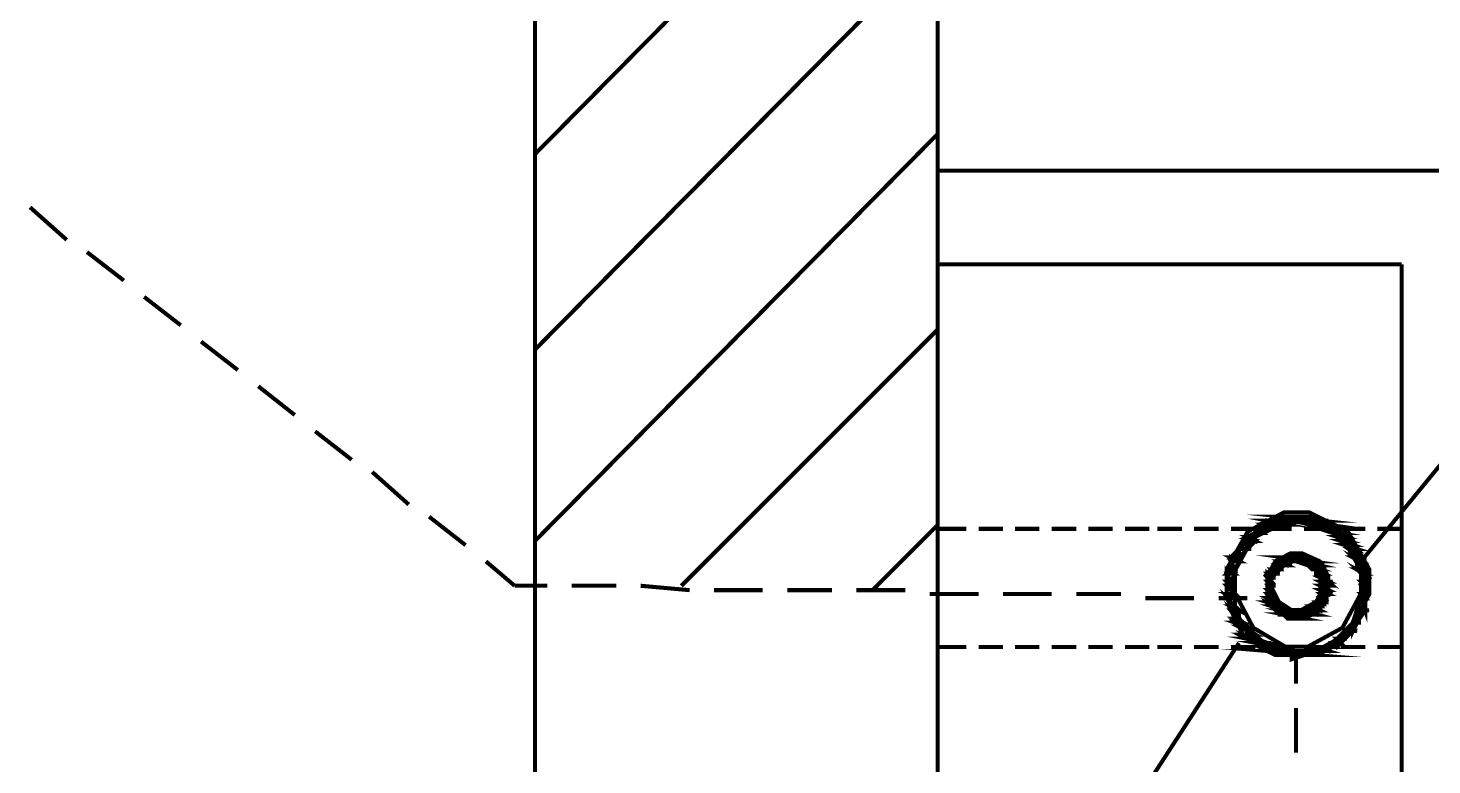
# Model space of a CAD drawing. Header units: metres. Extents: x -593 to 248, y 430 to 1024.
# Drawn here: x -41.83 to -27.2, y 686.93 to 694.6 of the extents above; entities that cross this region are included whole.
import ezdxf

# ---------------------------------------------------------------- set-up
doc = ezdxf.new("R2010")
doc.units = ezdxf.units.M
doc.header["$MEASUREMENT"] = 0
doc.layers.add('C00-00-00-BLACK', color=7, linetype='Continuous')
doc.layers.add('CFF-00-00', color=1, linetype='Continuous')

msp = doc.modelspace()

# ---------------------------------------------------------------- linework, layer by layer
at = {"layer": 'C00-00-00-BLACK', "const_width": 0.0423}
for points in [[(-36.544, 704.055), (-36.544, 636.446)], [(-32.346, 699.816), (-32.346, 640.642)], [(-36.544, 693.289), (-32.346, 697.527)], [(-36.544, 691.254), (-32.346, 695.493)], [(-36.544, 689.262), (-32.346, 693.501)], [(-26.534, 693.119), (-32.346, 693.119)], [(-41.805, 692.736), (-41.423, 692.397)], [(-41.212, 692.27), (-40.828, 691.974)], [(-27.512, 692.143), (-32.346, 692.143)], [(-27.512, 674.043), (-27.512, 692.143)], [(-40.617, 691.804), (-40.235, 691.508)], [(-35.018, 688.796), (-32.346, 691.465)], [(-40.023, 691.338), (-39.64, 691.042)], [(-39.427, 690.873), (-39.047, 690.574)], [(-38.835, 690.404), (-38.454, 690.108)], [(-38.24, 689.981), (-37.859, 689.642)], [(-37.647, 689.515), (-37.267, 689.219)], [(-33.025, 688.75), (-32.346, 689.431)], [(-32.049, 689.389), (-32.346, 689.389)], [(-31.668, 689.389), (-31.921, 689.389)], [(-31.287, 689.389), (-31.541, 689.389)], [(-30.903, 689.389), (-31.159, 689.389)], [(-30.523, 689.389), (-30.776, 689.389)], [(-30.141, 689.389), (-30.396, 689.389)], [(-29.802, 689.389), (-30.057, 689.389)], [(-29.419, 689.389), (-29.675, 689.389)], [(-29.038, 689.389), (-29.292, 689.389)], [(-28.657, 689.389), (-28.91, 689.389)], [(-28.276, 689.389), (-28.53, 689.389)], [(-27.892, 689.389), (-28.147, 689.389)], [(-27.512, 689.389), (-27.765, 689.389)], [(-37.055, 689.05), (-36.755, 688.796)], [(-36.755, 688.796), (-36.416, 688.796)], [(-36.163, 688.796), (-35.697, 688.796)], [(-35.443, 688.796), (-34.932, 688.75)], [(-34.679, 688.75), (-34.17, 688.75)], [(-33.914, 688.75), (-33.448, 688.75)], [(-33.194, 688.75), (-32.686, 688.75)], [(-32.43, 688.709), (-31.921, 688.709)], [(-31.668, 688.709), (-31.159, 688.709)], [(-30.903, 688.709), (-30.437, 688.709)], [(-30.184, 688.667), (-29.675, 688.667)], [(-29.419, 688.667), (-29.122, 688.667)], [(-32.049, 688.158), (-32.346, 688.158)], [(-31.668, 688.158), (-31.921, 688.158)], [(-31.287, 688.158), (-31.541, 688.158)], [(-30.903, 688.158), (-31.159, 688.158)], [(-30.523, 688.158), (-30.776, 688.158)], [(-30.141, 688.158), (-30.396, 688.158)], [(-29.802, 688.158), (-30.057, 688.158)], [(-29.419, 688.158), (-29.675, 688.158)], [(-29.038, 688.158), (-29.292, 688.158)], [(-28.657, 688.158), (-28.91, 688.158)], [(-28.276, 688.158), (-28.53, 688.158)], [(-27.892, 688.158), (-28.147, 688.158)], [(-27.512, 688.158), (-27.765, 688.158)], [(-28.614, 687.777), (-28.614, 688.031)], [(-28.614, 687.058), (-28.614, 687.524)]]:
    msp.add_lwpolyline(points, dxfattribs=at)
for points in [[(-27.851, 688.839), (-27.851, 688.97), (-28.072, 689.36), (-28.477, 689.561), (-28.611, 689.561), (-28.738, 689.561), (-29.117, 689.36), (-29.335, 688.97), (-29.335, 688.839), (-29.335, 688.705), (-29.117, 688.3), (-28.738, 688.077), (-28.611, 688.077), (-28.477, 688.077), (-28.072, 688.3), (-27.851, 688.705), (-27.851, 688.839)], [(-27.935, 688.839), (-27.935, 688.954), (-28.13, 689.302), (-28.491, 689.477), (-28.611, 689.477), (-28.723, 689.477), (-29.058, 689.302), (-29.249, 688.954), (-29.249, 688.839), (-29.249, 688.719), (-29.058, 688.358), (-28.723, 688.161), (-28.611, 688.161), (-28.491, 688.161), (-28.13, 688.358), (-27.935, 688.719), (-27.935, 688.839)], [(-28.446, 689.515), (-28.742, 689.515), (-28.36, 689.474), (-28.446, 689.515)], [(-28.573, 689.474), (-28.91, 689.474), (-28.699, 689.431), (-28.573, 689.474)], [(-28.742, 689.515), (-28.36, 689.474), (-28.872, 689.474), (-28.742, 689.515)], [(-28.872, 689.474), (-28.318, 689.474), (-28.913, 689.474), (-28.872, 689.474)], [(-28.318, 689.474), (-28.913, 689.474), (-28.318, 689.474)], [(-28.913, 689.474), (-28.318, 689.474), (-28.276, 689.474), (-28.913, 689.474)], [(-28.91, 689.474), (-28.699, 689.431), (-28.91, 689.431), (-28.91, 689.474)], [(-28.36, 689.474), (-28.872, 689.474), (-28.318, 689.474), (-28.36, 689.474)], [(-28.318, 689.474), (-28.573, 689.474), (-28.276, 689.431), (-28.318, 689.474)], [(-28.573, 689.474), (-28.276, 689.431), (-28.446, 689.431), (-28.573, 689.474)], [(-28.699, 689.515), (-28.446, 689.515), (-28.742, 689.515), (-28.699, 689.515)], [(-28.614, 689.515), (-28.487, 689.515), (-28.699, 689.515), (-28.614, 689.515)], [(-28.487, 689.515), (-28.699, 689.515), (-28.446, 689.515), (-28.487, 689.515)], [(-28.36, 689.389), (-28.148, 689.346), (-28.234, 689.346), (-28.36, 689.389)], [(-28.446, 689.431), (-28.234, 689.389), (-28.36, 689.389), (-28.446, 689.431)], [(-29.038, 689.346), (-29.038, 689.305), (-29.122, 689.305), (-29.038, 689.346)], [(-29.038, 689.305), (-29.122, 689.305), (-29.038, 689.262), (-29.038, 689.305)], [(-29.122, 689.305), (-29.038, 689.262), (-29.122, 689.262), (-29.122, 689.305)], [(-28.996, 689.389), (-28.953, 689.346), (-29.038, 689.346), (-28.996, 689.389)], [(-28.953, 689.346), (-29.038, 689.346), (-29.038, 689.305), (-28.953, 689.346)], [(-28.953, 689.431), (-28.869, 689.389), (-28.996, 689.389), (-28.953, 689.431)], [(-28.869, 689.389), (-28.996, 689.389), (-28.953, 689.346), (-28.869, 689.389)], [(-28.826, 689.431), (-28.953, 689.431), (-28.869, 689.389), (-28.826, 689.431)], [(-28.91, 689.431), (-28.826, 689.431), (-28.953, 689.431), (-28.91, 689.431)], [(-28.699, 689.431), (-28.91, 689.431), (-28.826, 689.431), (-28.699, 689.431)], [(-28.276, 689.431), (-28.446, 689.431), (-28.234, 689.389), (-28.276, 689.431)], [(-28.234, 689.389), (-28.36, 689.389), (-28.148, 689.346), (-28.234, 689.389)], [(-28.234, 689.389), (-28.36, 689.389), (-28.234, 689.389)], [(-28.36, 689.389), (-28.234, 689.389), (-28.191, 689.389), (-28.36, 689.389)], [(-28.147, 689.346), (-28.231, 689.346), (-28.104, 689.305), (-28.147, 689.346)], [(-28.104, 689.305), (-28.188, 689.305), (-28.062, 689.262), (-28.104, 689.305)], [(-28.231, 689.346), (-28.104, 689.305), (-28.188, 689.305), (-28.231, 689.346)], [(-28.188, 689.305), (-28.062, 689.262), (-28.147, 689.262), (-28.188, 689.305)], [(-29.207, 689.178), (-29.207, 689.092), (-29.292, 689.092), (-29.207, 689.178)], [(-29.122, 689.262), (-29.122, 689.178), (-29.207, 689.178), (-29.122, 689.262)], [(-29.122, 689.178), (-29.207, 689.178), (-29.122, 689.178)], [(-29.207, 689.178), (-29.122, 689.178), (-29.08, 689.178), (-29.207, 689.178)], [(-29.122, 689.178), (-29.207, 689.178), (-29.207, 689.092), (-29.122, 689.178)], [(-29.038, 689.262), (-29.122, 689.262), (-29.122, 689.178), (-29.038, 689.262)], [(-28.062, 689.262), (-28.147, 689.262), (-28.019, 689.219), (-28.062, 689.262)], [(-28.019, 689.219), (-28.104, 689.219), (-27.977, 689.178), (-28.019, 689.219)], [(-28.147, 689.262), (-28.019, 689.219), (-28.104, 689.219), (-28.147, 689.262)], [(-28.104, 689.219), (-27.977, 689.178), (-28.062, 689.178), (-28.104, 689.219)], [(-27.977, 689.178), (-28.062, 689.178), (-27.935, 689.092), (-27.977, 689.178)], [(-28.062, 689.178), (-27.935, 689.092), (-28.019, 689.092), (-28.062, 689.178)], [(-29.207, 689.092), (-29.292, 689.092), (-29.207, 689.05), (-29.207, 689.092)], [(-29.207, 689.05), (-29.292, 689.05), (-29.249, 688.966), (-29.207, 689.05)], [(-29.292, 689.05), (-29.249, 688.966), (-29.292, 688.966), (-29.292, 689.05)], [(-29.292, 689.092), (-29.207, 689.05), (-29.292, 689.05), (-29.292, 689.092)], [(-28.487, 689.092), (-28.742, 689.092), (-28.446, 689.05), (-28.487, 689.092)], [(-28.276, 688.839), (-28.276, 688.893), (-28.367, 689.051), (-28.553, 689.135), (-28.614, 689.135), (-28.668, 689.135), (-28.829, 689.051), (-28.913, 688.893), (-28.913, 688.839), (-28.913, 688.781), (-28.829, 688.606), (-28.668, 688.5), (-28.614, 688.5), (-28.553, 688.5), (-28.367, 688.606), (-28.276, 688.781), (-28.276, 688.839)], [(-28.826, 689.008), (-28.783, 688.966), (-28.869, 688.966), (-28.826, 689.008)], [(-28.318, 688.839), (-28.318, 688.902), (-28.541, 689.092), (-28.614, 689.092), (-28.679, 689.092), (-28.872, 688.902), (-28.872, 688.839), (-28.872, 688.786), (-28.792, 688.628), (-28.66, 688.542), (-28.614, 688.542), (-28.561, 688.542), (-28.403, 688.628), (-28.318, 688.786), (-28.318, 688.839)], [(-28.783, 689.05), (-28.699, 689.008), (-28.829, 689.008), (-28.783, 689.05)], [(-28.742, 689.008), (-28.826, 689.008), (-28.783, 688.966), (-28.742, 689.008)], [(-28.657, 689.05), (-28.783, 689.05), (-28.699, 689.008), (-28.657, 689.05)], [(-28.699, 689.008), (-28.829, 689.008), (-28.699, 689.008)], [(-28.829, 689.008), (-28.699, 689.008), (-28.657, 689.008), (-28.829, 689.008)], [(-28.742, 689.008), (-28.699, 689.008), (-28.826, 689.008), (-28.742, 689.008)], [(-28.742, 689.008), (-28.826, 689.008), (-28.699, 689.008), (-28.742, 689.008)], [(-28.742, 689.092), (-28.446, 689.05), (-28.783, 689.05), (-28.742, 689.092)], [(-28.403, 689.05), (-28.783, 689.05), (-28.403, 689.05)], [(-28.783, 689.05), (-28.403, 689.05), (-28.36, 689.05), (-28.783, 689.05)], [(-28.403, 689.05), (-28.36, 689.05), (-28.783, 689.05), (-28.403, 689.05)], [(-28.403, 689.05), (-28.783, 689.05), (-28.446, 689.05), (-28.403, 689.05)], [(-28.657, 689.05), (-28.614, 689.05), (-28.783, 689.05), (-28.657, 689.05)], [(-28.657, 689.05), (-28.783, 689.05), (-28.614, 689.05), (-28.657, 689.05)], [(-28.487, 689.092), (-28.699, 689.092), (-28.742, 689.092), (-28.487, 689.092)], [(-28.657, 689.092), (-28.487, 689.092), (-28.699, 689.092), (-28.657, 689.092)], [(-28.699, 689.092), (-28.487, 689.092), (-28.446, 689.092), (-28.699, 689.092)], [(-28.403, 689.05), (-28.53, 689.05), (-28.36, 689.008), (-28.403, 689.05)], [(-28.614, 689.092), (-28.573, 689.092), (-28.657, 689.092), (-28.614, 689.092)], [(-28.53, 689.092), (-28.487, 689.092), (-28.657, 689.092), (-28.53, 689.092)], [(-28.53, 689.092), (-28.657, 689.092), (-28.573, 689.092), (-28.53, 689.092)], [(-28.53, 689.092), (-28.657, 689.092), (-28.487, 689.092), (-28.53, 689.092)], [(-28.403, 689.05), (-28.614, 689.05), (-28.403, 689.05)], [(-28.614, 689.05), (-28.403, 689.05), (-28.573, 689.05), (-28.614, 689.05)], [(-28.36, 689.008), (-28.487, 689.008), (-28.36, 688.966), (-28.36, 689.008)], [(-28.53, 689.05), (-28.36, 689.008), (-28.487, 689.008), (-28.53, 689.05)], [(-28.403, 689.05), (-28.573, 689.05), (-28.403, 689.05)], [(-28.573, 689.05), (-28.403, 689.05), (-28.53, 689.05), (-28.573, 689.05)], [(-28.487, 689.008), (-28.36, 688.966), (-28.446, 688.966), (-28.487, 689.008)], [(-28.36, 689.008), (-28.487, 689.008), (-28.36, 689.008)], [(-28.487, 689.008), (-28.36, 689.008), (-28.318, 689.008), (-28.487, 689.008)], [(-28.019, 689.092), (-27.935, 689.05), (-27.977, 689.05), (-28.019, 689.092)], [(-27.935, 689.092), (-28.019, 689.092), (-27.935, 689.05), (-27.935, 689.092)], [(-27.977, 688.966), (-27.892, 688.923), (-27.935, 688.923), (-27.977, 688.966)], [(-27.935, 689.05), (-27.977, 689.05), (-27.892, 688.966), (-27.935, 689.05)], [(-27.977, 689.05), (-27.892, 688.966), (-27.977, 688.966), (-27.977, 689.05)], [(-29.292, 688.966), (-29.249, 688.923), (-29.335, 688.923), (-29.292, 688.966)], [(-29.249, 688.923), (-29.335, 688.923), (-29.292, 688.839), (-29.249, 688.923)], [(-29.335, 688.923), (-29.292, 688.839), (-29.335, 688.839), (-29.335, 688.923)], [(-29.335, 688.839), (-29.292, 688.796), (-29.335, 688.796), (-29.335, 688.839)], [(-29.249, 688.966), (-29.292, 688.966), (-29.249, 688.923), (-29.249, 688.966)], [(-28.826, 688.923), (-28.91, 688.923), (-28.869, 688.881), (-28.826, 688.923)], [(-28.869, 688.881), (-28.91, 688.881), (-28.869, 688.839), (-28.869, 688.881)], [(-28.869, 688.966), (-28.826, 688.923), (-28.91, 688.923), (-28.869, 688.966)], [(-28.91, 688.923), (-28.869, 688.881), (-28.91, 688.881), (-28.91, 688.923)], [(-28.91, 688.923), (-28.826, 688.923), (-28.783, 688.923), (-28.91, 688.923)], [(-28.826, 688.923), (-28.783, 688.923), (-28.91, 688.923), (-28.826, 688.923)], [(-28.91, 688.881), (-28.869, 688.839), (-28.91, 688.839), (-28.91, 688.881)], [(-28.869, 688.881), (-28.91, 688.881), (-28.869, 688.881)], [(-28.91, 688.881), (-28.869, 688.881), (-28.826, 688.881), (-28.91, 688.881)], [(-28.91, 688.839), (-28.869, 688.796), (-28.91, 688.796), (-28.91, 688.839)], [(-28.91, 688.796), (-28.869, 688.712), (-28.91, 688.712), (-28.91, 688.796)], [(-28.783, 688.966), (-28.869, 688.966), (-28.826, 688.923), (-28.783, 688.966)], [(-28.869, 688.966), (-28.783, 688.966), (-28.742, 688.966), (-28.869, 688.966)], [(-28.783, 688.966), (-28.742, 688.966), (-28.869, 688.966), (-28.783, 688.966)], [(-28.318, 688.966), (-28.403, 688.966), (-28.318, 688.923), (-28.318, 688.966)], [(-28.36, 688.966), (-28.446, 688.966), (-28.318, 688.966), (-28.36, 688.966)], [(-28.446, 688.966), (-28.318, 688.966), (-28.403, 688.966), (-28.446, 688.966)], [(-28.318, 688.881), (-28.36, 688.881), (-28.274, 688.839), (-28.318, 688.881)], [(-28.403, 688.966), (-28.318, 688.923), (-28.403, 688.923), (-28.403, 688.966)], [(-28.318, 688.923), (-28.403, 688.923), (-28.318, 688.923)], [(-28.403, 688.923), (-28.318, 688.923), (-28.36, 688.923), (-28.403, 688.923)], [(-28.318, 688.923), (-28.36, 688.923), (-28.318, 688.881), (-28.318, 688.923)], [(-28.36, 688.923), (-28.318, 688.881), (-28.36, 688.881), (-28.36, 688.923)], [(-28.36, 688.881), (-28.274, 688.839), (-28.36, 688.839), (-28.36, 688.881)], [(-27.892, 688.966), (-27.977, 688.966), (-27.892, 688.923), (-27.892, 688.966)], [(-27.892, 688.923), (-27.935, 688.923), (-27.892, 688.839), (-27.892, 688.923)], [(-27.935, 688.923), (-27.892, 688.839), (-27.935, 688.839), (-27.935, 688.923)], [(-27.935, 688.839), (-27.892, 688.796), (-27.935, 688.796), (-27.935, 688.839)], [(-27.935, 688.796), (-27.892, 688.709), (-27.935, 688.709), (-27.935, 688.796)], [(-29.335, 688.667), (-29.249, 688.583), (-29.292, 688.583), (-29.335, 688.667)], [(-29.292, 688.839), (-29.335, 688.839), (-29.292, 688.796), (-29.292, 688.839)], [(-29.292, 688.796), (-29.335, 688.796), (-29.249, 688.712), (-29.292, 688.796)], [(-29.335, 688.796), (-29.249, 688.712), (-29.335, 688.712), (-29.335, 688.796)], [(-29.335, 688.709), (-29.249, 688.667), (-29.335, 688.667), (-29.335, 688.709)], [(-28.869, 688.75), (-28.91, 688.75), (-28.869, 688.709), (-28.869, 688.75)], [(-28.869, 688.839), (-28.91, 688.839), (-28.869, 688.796), (-28.869, 688.839)], [(-28.869, 688.796), (-28.91, 688.796), (-28.869, 688.712), (-28.869, 688.796)], [(-28.91, 688.796), (-28.869, 688.796), (-28.826, 688.796), (-28.91, 688.796)], [(-28.869, 688.796), (-28.826, 688.796), (-28.91, 688.796), (-28.869, 688.796)], [(-28.91, 688.75), (-28.869, 688.709), (-28.91, 688.709), (-28.91, 688.75)], [(-28.91, 688.709), (-28.869, 688.667), (-28.91, 688.667), (-28.91, 688.709)], [(-28.276, 688.75), (-28.36, 688.75), (-28.276, 688.709), (-28.276, 688.75)], [(-28.276, 688.839), (-28.36, 688.839), (-28.276, 688.796), (-28.276, 688.839)], [(-28.276, 688.796), (-28.36, 688.796), (-28.276, 688.753), (-28.276, 688.796)], [(-28.36, 688.839), (-28.276, 688.796), (-28.36, 688.796), (-28.36, 688.839)], [(-28.274, 688.839), (-28.36, 688.839), (-28.274, 688.839)], [(-28.36, 688.839), (-28.274, 688.839), (-28.231, 688.839), (-28.36, 688.839)], [(-28.36, 688.796), (-28.276, 688.753), (-28.36, 688.753), (-28.36, 688.796)], [(-28.36, 688.796), (-28.276, 688.796), (-28.234, 688.796), (-28.36, 688.796)], [(-28.276, 688.796), (-28.234, 688.796), (-28.36, 688.796), (-28.276, 688.796)], [(-28.36, 688.75), (-28.276, 688.709), (-28.36, 688.709), (-28.36, 688.75)], [(-28.36, 688.709), (-28.318, 688.667), (-28.36, 688.667), (-28.36, 688.709)], [(-27.892, 688.839), (-27.935, 688.839), (-27.892, 688.796), (-27.892, 688.839)], [(-27.892, 688.796), (-27.935, 688.796), (-27.892, 688.709), (-27.892, 688.796)], [(-27.935, 688.709), (-27.892, 688.667), (-27.935, 688.667), (-27.935, 688.709)], [(-29.249, 688.709), (-29.335, 688.709), (-29.249, 688.667), (-29.249, 688.709)], [(-29.249, 688.667), (-29.335, 688.667), (-29.249, 688.583), (-29.249, 688.667)], [(-29.249, 688.583), (-29.292, 688.583), (-29.207, 688.54), (-29.249, 688.583)], [(-29.292, 688.54), (-29.207, 688.454), (-29.249, 688.454), (-29.292, 688.54)], [(-29.292, 688.583), (-29.207, 688.54), (-29.292, 688.54), (-29.292, 688.583)], [(-28.826, 688.624), (-28.91, 688.624), (-28.783, 688.583), (-28.826, 688.624)], [(-28.869, 688.667), (-28.91, 688.667), (-28.824, 688.624), (-28.869, 688.667)], [(-28.783, 688.583), (-28.869, 688.583), (-28.742, 688.54), (-28.783, 688.583)], [(-28.91, 688.624), (-28.783, 688.583), (-28.869, 688.583), (-28.91, 688.624)], [(-28.869, 688.709), (-28.91, 688.709), (-28.869, 688.667), (-28.869, 688.709)], [(-28.869, 688.583), (-28.742, 688.54), (-28.826, 688.54), (-28.869, 688.583)], [(-28.869, 688.712), (-28.91, 688.712), (-28.869, 688.712)], [(-28.91, 688.712), (-28.869, 688.712), (-28.826, 688.712), (-28.91, 688.712)], [(-28.91, 688.667), (-28.824, 688.624), (-28.91, 688.624), (-28.91, 688.667)], [(-28.824, 688.624), (-28.91, 688.624), (-28.824, 688.624)], [(-28.91, 688.624), (-28.824, 688.624), (-28.781, 688.624), (-28.91, 688.624)], [(-28.869, 688.583), (-28.783, 688.583), (-28.742, 688.583), (-28.869, 688.583)], [(-28.783, 688.583), (-28.742, 688.583), (-28.869, 688.583), (-28.783, 688.583)], [(-28.783, 688.583), (-28.869, 688.583), (-28.783, 688.583)], [(-28.869, 688.583), (-28.783, 688.583), (-28.742, 688.583), (-28.869, 688.583)], [(-28.446, 688.583), (-28.36, 688.54), (-28.487, 688.54), (-28.446, 688.583)], [(-28.36, 688.583), (-28.446, 688.583), (-28.36, 688.54), (-28.36, 688.583)], [(-28.403, 688.624), (-28.36, 688.583), (-28.446, 688.583), (-28.403, 688.624)], [(-28.446, 688.583), (-28.36, 688.583), (-28.318, 688.583), (-28.446, 688.583)], [(-28.36, 688.583), (-28.318, 688.583), (-28.446, 688.583), (-28.36, 688.583)], [(-28.318, 688.624), (-28.403, 688.624), (-28.36, 688.583), (-28.318, 688.624)], [(-28.36, 688.667), (-28.318, 688.624), (-28.403, 688.624), (-28.36, 688.667)], [(-28.318, 688.624), (-28.403, 688.624), (-28.318, 688.624)], [(-28.403, 688.624), (-28.318, 688.624), (-28.276, 688.624), (-28.403, 688.624)], [(-28.276, 688.709), (-28.36, 688.709), (-28.318, 688.667), (-28.276, 688.709)], [(-28.318, 688.667), (-28.36, 688.667), (-28.318, 688.624), (-28.318, 688.667)], [(-28.36, 688.709), (-28.276, 688.709), (-28.234, 688.709), (-28.36, 688.709)], [(-28.276, 688.709), (-28.234, 688.709), (-28.36, 688.709), (-28.276, 688.709)], [(-28.36, 688.667), (-28.318, 688.667), (-28.276, 688.667), (-28.36, 688.667)], [(-28.318, 688.667), (-28.276, 688.667), (-28.36, 688.667), (-28.318, 688.667)], [(-27.98, 688.54), (-27.98, 688.413), (-28.021, 688.413), (-27.98, 688.54)], [(-27.935, 688.667), (-27.892, 688.54), (-27.977, 688.54), (-27.935, 688.667)], [(-27.892, 688.709), (-27.935, 688.709), (-27.892, 688.667), (-27.892, 688.709)], [(-27.892, 688.667), (-27.935, 688.667), (-27.892, 688.54), (-27.892, 688.667)], [(-29.207, 688.54), (-29.292, 688.54), (-29.207, 688.454), (-29.207, 688.54)], [(-29.207, 688.454), (-29.249, 688.454), (-29.165, 688.413), (-29.207, 688.454)], [(-29.249, 688.413), (-29.122, 688.37), (-29.207, 688.37), (-29.249, 688.413)], [(-29.249, 688.454), (-29.165, 688.413), (-29.249, 688.413), (-29.249, 688.454)], [(-28.446, 688.497), (-28.742, 688.497), (-28.53, 688.454), (-28.446, 688.497)], [(-28.657, 688.54), (-28.783, 688.54), (-28.614, 688.494), (-28.657, 688.54)], [(-28.699, 688.54), (-28.829, 688.54), (-28.657, 688.54), (-28.699, 688.54)], [(-28.829, 688.54), (-28.657, 688.54), (-28.783, 688.54), (-28.829, 688.54)], [(-28.699, 688.54), (-28.657, 688.54), (-28.826, 688.54), (-28.699, 688.54)], [(-28.699, 688.54), (-28.826, 688.54), (-28.742, 688.54), (-28.699, 688.54)], [(-28.403, 688.497), (-28.786, 688.497), (-28.446, 688.497), (-28.403, 688.497)], [(-28.786, 688.497), (-28.446, 688.497), (-28.743, 688.497), (-28.786, 688.497)], [(-28.742, 688.497), (-28.53, 688.454), (-28.699, 688.454), (-28.742, 688.497)], [(-28.783, 688.54), (-28.614, 688.494), (-28.783, 688.494), (-28.783, 688.54)], [(-28.783, 688.497), (-28.614, 688.497), (-28.57, 688.497), (-28.783, 688.497)], [(-28.614, 688.497), (-28.57, 688.497), (-28.783, 688.497), (-28.614, 688.497)], [(-28.446, 688.497), (-28.743, 688.497), (-28.446, 688.497)], [(-28.743, 688.497), (-28.446, 688.497), (-28.403, 688.497), (-28.743, 688.497)], [(-28.403, 688.54), (-28.573, 688.54), (-28.403, 688.497), (-28.403, 688.54)], [(-28.53, 688.454), (-28.699, 688.454), (-28.53, 688.454)], [(-28.699, 688.454), (-28.53, 688.454), (-28.487, 688.454), (-28.699, 688.454)], [(-28.573, 688.454), (-28.657, 688.454), (-28.699, 688.454), (-28.573, 688.454)], [(-28.699, 688.454), (-28.53, 688.454), (-28.573, 688.454), (-28.699, 688.454)], [(-28.573, 688.454), (-28.53, 688.454), (-28.657, 688.454), (-28.573, 688.454)], [(-28.573, 688.497), (-28.403, 688.497), (-28.614, 688.497), (-28.573, 688.497)], [(-28.573, 688.54), (-28.403, 688.497), (-28.573, 688.497), (-28.573, 688.54)], [(-28.53, 688.54), (-28.403, 688.54), (-28.573, 688.54), (-28.53, 688.54)], [(-28.403, 688.497), (-28.573, 688.497), (-28.403, 688.497)], [(-28.403, 688.54), (-28.53, 688.54), (-28.403, 688.54)], [(-28.447, 688.54), (-28.403, 688.54), (-28.49, 688.54), (-28.447, 688.54)], [(-28.36, 688.54), (-28.447, 688.54), (-28.403, 688.54), (-28.36, 688.54)], [(-28.019, 688.413), (-28.019, 688.327), (-28.104, 688.327), (-28.019, 688.413)], [(-27.892, 688.54), (-27.98, 688.54), (-27.98, 688.413), (-27.892, 688.54)], [(-27.977, 688.54), (-27.892, 688.54), (-27.851, 688.54), (-27.977, 688.54)], [(-27.892, 688.54), (-27.851, 688.54), (-27.977, 688.54), (-27.892, 688.54)], [(-29.165, 688.413), (-29.249, 688.413), (-29.122, 688.37), (-29.165, 688.413)], [(-29.122, 688.37), (-29.207, 688.37), (-29.036, 688.286), (-29.122, 688.37)], [(-29.038, 688.286), (-29.165, 688.286), (-29.038, 688.244), (-29.038, 688.286)], [(-29.122, 688.244), (-28.91, 688.201), (-29.038, 688.201), (-29.122, 688.244)], [(-29.207, 688.37), (-29.036, 688.286), (-29.165, 688.286), (-29.207, 688.37)], [(-29.165, 688.286), (-29.038, 688.244), (-29.122, 688.244), (-29.165, 688.286)], [(-28.104, 688.327), (-28.104, 688.244), (-28.188, 688.244), (-28.104, 688.327)], [(-28.019, 688.327), (-28.104, 688.327), (-28.019, 688.327)], [(-28.104, 688.327), (-28.019, 688.327), (-27.977, 688.327), (-28.104, 688.327)], [(-28.019, 688.327), (-28.104, 688.327), (-28.104, 688.244), (-28.019, 688.327)], [(-27.98, 688.413), (-28.021, 688.413), (-27.98, 688.413)], [(-28.021, 688.413), (-27.98, 688.413), (-27.937, 688.413), (-28.021, 688.413)], [(-27.977, 688.413), (-28.019, 688.413), (-28.019, 688.327), (-27.977, 688.413)], [(-29.038, 688.244), (-29.122, 688.244), (-28.91, 688.201), (-29.038, 688.244)], [(-28.91, 688.201), (-29.038, 688.201), (-28.826, 688.158), (-28.91, 688.201)], [(-29.038, 688.201), (-28.826, 688.158), (-28.953, 688.158), (-29.038, 688.201)], [(-28.826, 688.158), (-28.953, 688.158), (-28.739, 688.117), (-28.826, 688.158)], [(-28.91, 688.201), (-29.038, 688.201), (-28.91, 688.201)], [(-29.038, 688.201), (-28.91, 688.201), (-28.869, 688.201), (-29.038, 688.201)], [(-28.953, 688.158), (-28.739, 688.117), (-28.91, 688.117), (-28.953, 688.158)], [(-28.276, 688.158), (-28.403, 688.158), (-28.276, 688.117), (-28.276, 688.158)], [(-28.403, 688.158), (-28.276, 688.117), (-28.446, 688.117), (-28.403, 688.158)], [(-28.318, 688.158), (-28.276, 688.158), (-28.403, 688.158), (-28.318, 688.158)], [(-28.231, 688.201), (-28.188, 688.158), (-28.315, 688.158), (-28.231, 688.201)], [(-28.188, 688.158), (-28.318, 688.158), (-28.276, 688.158), (-28.188, 688.158)], [(-28.188, 688.244), (-28.147, 688.201), (-28.231, 688.201), (-28.188, 688.244)], [(-28.147, 688.201), (-28.231, 688.201), (-28.188, 688.158), (-28.147, 688.201)], [(-28.104, 688.244), (-28.188, 688.244), (-28.147, 688.201), (-28.104, 688.244)], [(-28.318, 688.117), (-28.913, 688.117), (-28.403, 688.074), (-28.318, 688.117)], [(-28.913, 688.117), (-28.403, 688.074), (-28.829, 688.074), (-28.913, 688.117)], [(-28.699, 688.117), (-28.657, 688.117), (-28.913, 688.117), (-28.699, 688.117)], [(-28.699, 688.117), (-28.913, 688.117), (-28.742, 688.117), (-28.699, 688.117)], [(-28.573, 688.117), (-28.53, 688.117), (-28.91, 688.117), (-28.573, 688.117)], [(-28.573, 688.117), (-28.91, 688.117), (-28.699, 688.117), (-28.573, 688.117)], [(-28.403, 688.074), (-28.826, 688.074), (-28.446, 688.074), (-28.403, 688.074)], [(-28.826, 688.074), (-28.446, 688.074), (-28.783, 688.074), (-28.826, 688.074)], [(-28.783, 688.074), (-28.657, 688.074), (-28.53, 688.074), (-28.783, 688.074)], [(-28.783, 688.074), (-28.446, 688.074), (-28.53, 688.074), (-28.783, 688.074)], [(-28.657, 688.074), (-28.53, 688.074), (-28.657, 688.031), (-28.657, 688.074)], [(-28.53, 688.117), (-28.318, 688.117), (-28.573, 688.117), (-28.53, 688.117)], [(-28.446, 688.117), (-28.318, 688.117), (-28.53, 688.117), (-28.446, 688.117)], [(-28.318, 688.117), (-28.53, 688.117), (-28.318, 688.117)], [(-28.276, 688.117), (-28.446, 688.117), (-28.318, 688.117), (-28.276, 688.117)]]:
    msp.add_lwpolyline(points, close=True, dxfattribs=at)
at = {"layer": 'C00-00-00-BLACK'}
for points in [[(-28.872, 689.474), (-28.318, 689.474), (-28.913, 689.474), (-28.872, 689.474)], [(-28.318, 689.474), (-28.913, 689.474), (-28.318, 689.474)], [(-28.913, 689.474), (-28.318, 689.474), (-28.276, 689.474), (-28.913, 689.474)], [(-28.573, 689.474), (-28.91, 689.474), (-28.699, 689.431), (-28.573, 689.474)], [(-28.91, 689.474), (-28.699, 689.431), (-28.91, 689.431), (-28.91, 689.474)], [(-28.742, 689.515), (-28.36, 689.474), (-28.872, 689.474), (-28.742, 689.515)], [(-28.36, 689.474), (-28.872, 689.474), (-28.318, 689.474), (-28.36, 689.474)], [(-28.699, 689.515), (-28.446, 689.515), (-28.742, 689.515), (-28.699, 689.515)], [(-28.446, 689.515), (-28.742, 689.515), (-28.36, 689.474), (-28.446, 689.515)], [(-28.614, 689.515), (-28.487, 689.515), (-28.699, 689.515), (-28.614, 689.515)], [(-28.487, 689.515), (-28.699, 689.515), (-28.446, 689.515), (-28.487, 689.515)], [(-28.318, 689.474), (-28.573, 689.474), (-28.276, 689.431), (-28.318, 689.474)], [(-28.573, 689.474), (-28.276, 689.431), (-28.446, 689.431), (-28.573, 689.474)], [(-29.038, 689.346), (-29.038, 689.305), (-29.122, 689.305), (-29.038, 689.346)], [(-28.996, 689.389), (-28.953, 689.346), (-29.038, 689.346), (-28.996, 689.389)], [(-28.953, 689.346), (-29.038, 689.346), (-29.038, 689.305), (-28.953, 689.346)], [(-28.953, 689.431), (-28.869, 689.389), (-28.996, 689.389), (-28.953, 689.431)], [(-28.869, 689.389), (-28.996, 689.389), (-28.953, 689.346), (-28.869, 689.389)], [(-28.91, 689.431), (-28.826, 689.431), (-28.953, 689.431), (-28.91, 689.431)], [(-28.826, 689.431), (-28.953, 689.431), (-28.869, 689.389), (-28.826, 689.431)], [(-28.699, 689.431), (-28.91, 689.431), (-28.826, 689.431), (-28.699, 689.431)], [(-28.276, 689.431), (-28.446, 689.431), (-28.234, 689.389), (-28.276, 689.431)], [(-28.446, 689.431), (-28.234, 689.389), (-28.36, 689.389), (-28.446, 689.431)], [(-28.234, 689.389), (-28.36, 689.389), (-28.234, 689.389)], [(-28.36, 689.389), (-28.234, 689.389), (-28.191, 689.389), (-28.36, 689.389)], [(-28.234, 689.389), (-28.36, 689.389), (-28.148, 689.346), (-28.234, 689.389)], [(-28.36, 689.389), (-28.148, 689.346), (-28.234, 689.346), (-28.36, 689.389)], [(-28.147, 689.346), (-28.231, 689.346), (-28.104, 689.305), (-28.147, 689.346)], [(-28.231, 689.346), (-28.104, 689.305), (-28.188, 689.305), (-28.231, 689.346)], [(-29.207, 689.178), (-29.207, 689.092), (-29.292, 689.092), (-29.207, 689.178)], [(-29.122, 689.262), (-29.122, 689.178), (-29.207, 689.178), (-29.122, 689.262)], [(-29.122, 689.178), (-29.207, 689.178), (-29.122, 689.178)], [(-29.207, 689.178), (-29.122, 689.178), (-29.08, 689.178), (-29.207, 689.178)], [(-29.122, 689.178), (-29.207, 689.178), (-29.207, 689.092), (-29.122, 689.178)], [(-29.038, 689.305), (-29.122, 689.305), (-29.038, 689.262), (-29.038, 689.305)], [(-29.122, 689.305), (-29.038, 689.262), (-29.122, 689.262), (-29.122, 689.305)], [(-29.038, 689.262), (-29.122, 689.262), (-29.122, 689.178), (-29.038, 689.262)], [(-28.104, 689.305), (-28.188, 689.305), (-28.062, 689.262), (-28.104, 689.305)], [(-28.188, 689.305), (-28.062, 689.262), (-28.147, 689.262), (-28.188, 689.305)], [(-28.062, 689.262), (-28.147, 689.262), (-28.019, 689.219), (-28.062, 689.262)], [(-28.147, 689.262), (-28.019, 689.219), (-28.104, 689.219), (-28.147, 689.262)], [(-28.019, 689.219), (-28.104, 689.219), (-27.977, 689.178), (-28.019, 689.219)], [(-28.104, 689.219), (-27.977, 689.178), (-28.062, 689.178), (-28.104, 689.219)], [(-27.977, 689.178), (-28.062, 689.178), (-27.935, 689.092), (-27.977, 689.178)], [(-28.062, 689.178), (-27.935, 689.092), (-28.019, 689.092), (-28.062, 689.178)], [(-29.207, 689.092), (-29.292, 689.092), (-29.207, 689.05), (-29.207, 689.092)], [(-29.292, 689.092), (-29.207, 689.05), (-29.292, 689.05), (-29.292, 689.092)], [(-29.207, 689.05), (-29.292, 689.05), (-29.249, 688.966), (-29.207, 689.05)], [(-29.292, 689.05), (-29.249, 688.966), (-29.292, 688.966), (-29.292, 689.05)], [(-28.783, 689.05), (-28.699, 689.008), (-28.829, 689.008), (-28.783, 689.05)], [(-28.742, 689.092), (-28.446, 689.05), (-28.783, 689.05), (-28.742, 689.092)], [(-28.403, 689.05), (-28.783, 689.05), (-28.403, 689.05)], [(-28.783, 689.05), (-28.403, 689.05), (-28.36, 689.05), (-28.783, 689.05)], [(-28.403, 689.05), (-28.36, 689.05), (-28.783, 689.05), (-28.403, 689.05)], [(-28.403, 689.05), (-28.783, 689.05), (-28.446, 689.05), (-28.403, 689.05)], [(-28.657, 689.05), (-28.614, 689.05), (-28.783, 689.05), (-28.657, 689.05)], [(-28.657, 689.05), (-28.783, 689.05), (-28.614, 689.05), (-28.657, 689.05)], [(-28.657, 689.05), (-28.783, 689.05), (-28.699, 689.008), (-28.657, 689.05)], [(-28.487, 689.092), (-28.699, 689.092), (-28.742, 689.092), (-28.487, 689.092)], [(-28.487, 689.092), (-28.742, 689.092), (-28.446, 689.05), (-28.487, 689.092)], [(-28.657, 689.092), (-28.487, 689.092), (-28.699, 689.092), (-28.657, 689.092)], [(-28.699, 689.092), (-28.487, 689.092), (-28.446, 689.092), (-28.699, 689.092)], [(-28.614, 689.092), (-28.573, 689.092), (-28.657, 689.092), (-28.614, 689.092)], [(-28.53, 689.092), (-28.487, 689.092), (-28.657, 689.092), (-28.53, 689.092)], [(-28.53, 689.092), (-28.657, 689.092), (-28.573, 689.092), (-28.53, 689.092)], [(-28.53, 689.092), (-28.657, 689.092), (-28.487, 689.092), (-28.53, 689.092)], [(-28.403, 689.05), (-28.614, 689.05), (-28.403, 689.05)], [(-28.614, 689.05), (-28.403, 689.05), (-28.573, 689.05), (-28.614, 689.05)], [(-28.403, 689.05), (-28.573, 689.05), (-28.403, 689.05)], [(-28.573, 689.05), (-28.403, 689.05), (-28.53, 689.05), (-28.573, 689.05)], [(-28.403, 689.05), (-28.53, 689.05), (-28.36, 689.008), (-28.403, 689.05)], [(-28.53, 689.05), (-28.36, 689.008), (-28.487, 689.008), (-28.53, 689.05)], [(-27.935, 689.092), (-28.019, 689.092), (-27.935, 689.05), (-27.935, 689.092)], [(-28.019, 689.092), (-27.935, 689.05), (-27.977, 689.05), (-28.019, 689.092)], [(-27.935, 689.05), (-27.977, 689.05), (-27.892, 688.966), (-27.935, 689.05)], [(-27.977, 689.05), (-27.892, 688.966), (-27.977, 688.966), (-27.977, 689.05)], [(-29.292, 688.966), (-29.249, 688.923), (-29.335, 688.923), (-29.292, 688.966)], [(-29.249, 688.923), (-29.335, 688.923), (-29.292, 688.839), (-29.249, 688.923)], [(-29.335, 688.923), (-29.292, 688.839), (-29.335, 688.839), (-29.335, 688.923)], [(-29.249, 688.966), (-29.292, 688.966), (-29.249, 688.923), (-29.249, 688.966)], [(-28.869, 688.966), (-28.826, 688.923), (-28.91, 688.923), (-28.869, 688.966)], [(-28.91, 688.923), (-28.826, 688.923), (-28.783, 688.923), (-28.91, 688.923)], [(-28.826, 688.923), (-28.783, 688.923), (-28.91, 688.923), (-28.826, 688.923)], [(-28.826, 688.923), (-28.91, 688.923), (-28.869, 688.881), (-28.826, 688.923)], [(-28.91, 688.923), (-28.869, 688.881), (-28.91, 688.881), (-28.91, 688.923)], [(-28.869, 688.881), (-28.91, 688.881), (-28.869, 688.881)], [(-28.91, 688.881), (-28.869, 688.881), (-28.826, 688.881), (-28.91, 688.881)], [(-28.869, 688.881), (-28.91, 688.881), (-28.869, 688.839), (-28.869, 688.881)], [(-28.91, 688.881), (-28.869, 688.839), (-28.91, 688.839), (-28.91, 688.881)], [(-28.826, 689.008), (-28.783, 688.966), (-28.869, 688.966), (-28.826, 689.008)], [(-28.869, 688.966), (-28.783, 688.966), (-28.742, 688.966), (-28.869, 688.966)], [(-28.783, 688.966), (-28.742, 688.966), (-28.869, 688.966), (-28.783, 688.966)], [(-28.783, 688.966), (-28.869, 688.966), (-28.826, 688.923), (-28.783, 688.966)], [(-28.699, 689.008), (-28.829, 689.008), (-28.699, 689.008)], [(-28.829, 689.008), (-28.699, 689.008), (-28.657, 689.008), (-28.829, 689.008)], [(-28.742, 689.008), (-28.699, 689.008), (-28.826, 689.008), (-28.742, 689.008)], [(-28.742, 689.008), (-28.826, 689.008), (-28.699, 689.008), (-28.742, 689.008)], [(-28.742, 689.008), (-28.826, 689.008), (-28.783, 688.966), (-28.742, 689.008)], [(-28.36, 689.008), (-28.487, 689.008), (-28.36, 689.008)], [(-28.487, 689.008), (-28.36, 689.008), (-28.318, 689.008), (-28.487, 689.008)], [(-28.36, 689.008), (-28.487, 689.008), (-28.36, 688.966), (-28.36, 689.008)], [(-28.487, 689.008), (-28.36, 688.966), (-28.446, 688.966), (-28.487, 689.008)], [(-28.36, 688.966), (-28.446, 688.966), (-28.318, 688.966), (-28.36, 688.966)], [(-28.446, 688.966), (-28.318, 688.966), (-28.403, 688.966), (-28.446, 688.966)], [(-28.318, 688.966), (-28.403, 688.966), (-28.318, 688.923), (-28.318, 688.966)], [(-28.403, 688.966), (-28.318, 688.923), (-28.403, 688.923), (-28.403, 688.966)], [(-28.318, 688.923), (-28.403, 688.923), (-28.318, 688.923)], [(-28.403, 688.923), (-28.318, 688.923), (-28.36, 688.923), (-28.403, 688.923)], [(-28.318, 688.923), (-28.36, 688.923), (-28.318, 688.881), (-28.318, 688.923)], [(-28.36, 688.923), (-28.318, 688.881), (-28.36, 688.881), (-28.36, 688.923)], [(-28.318, 688.881), (-28.36, 688.881), (-28.274, 688.839), (-28.318, 688.881)], [(-28.36, 688.881), (-28.274, 688.839), (-28.36, 688.839), (-28.36, 688.881)], [(-27.892, 688.966), (-27.977, 688.966), (-27.892, 688.923), (-27.892, 688.966)], [(-27.977, 688.966), (-27.892, 688.923), (-27.935, 688.923), (-27.977, 688.966)], [(-27.892, 688.923), (-27.935, 688.923), (-27.892, 688.839), (-27.892, 688.923)], [(-27.935, 688.923), (-27.892, 688.839), (-27.935, 688.839), (-27.935, 688.923)], [(-29.292, 688.839), (-29.335, 688.839), (-29.292, 688.796), (-29.292, 688.839)], [(-29.335, 688.839), (-29.292, 688.796), (-29.335, 688.796), (-29.335, 688.839)], [(-29.292, 688.796), (-29.335, 688.796), (-29.249, 688.712), (-29.292, 688.796)], [(-29.335, 688.796), (-29.249, 688.712), (-29.335, 688.712), (-29.335, 688.796)], [(-28.869, 688.839), (-28.91, 688.839), (-28.869, 688.796), (-28.869, 688.839)], [(-28.91, 688.839), (-28.869, 688.796), (-28.91, 688.796), (-28.91, 688.839)], [(-28.91, 688.796), (-28.869, 688.796), (-28.826, 688.796), (-28.91, 688.796)], [(-28.869, 688.796), (-28.826, 688.796), (-28.91, 688.796), (-28.869, 688.796)], [(-28.869, 688.796), (-28.91, 688.796), (-28.869, 688.712), (-28.869, 688.796)], [(-28.91, 688.796), (-28.869, 688.712), (-28.91, 688.712), (-28.91, 688.796)], [(-28.869, 688.75), (-28.91, 688.75), (-28.869, 688.709), (-28.869, 688.75)], [(-28.91, 688.75), (-28.869, 688.709), (-28.91, 688.709), (-28.91, 688.75)], [(-28.274, 688.839), (-28.36, 688.839), (-28.274, 688.839)], [(-28.36, 688.839), (-28.274, 688.839), (-28.231, 688.839), (-28.36, 688.839)], [(-28.276, 688.839), (-28.36, 688.839), (-28.276, 688.796), (-28.276, 688.839)], [(-28.36, 688.839), (-28.276, 688.796), (-28.36, 688.796), (-28.36, 688.839)], [(-28.36, 688.796), (-28.276, 688.796), (-28.234, 688.796), (-28.36, 688.796)], [(-28.276, 688.796), (-28.234, 688.796), (-28.36, 688.796), (-28.276, 688.796)], [(-28.276, 688.796), (-28.36, 688.796), (-28.276, 688.753), (-28.276, 688.796)], [(-28.36, 688.796), (-28.276, 688.753), (-28.36, 688.753), (-28.36, 688.796)], [(-28.276, 688.75), (-28.36, 688.75), (-28.276, 688.709), (-28.276, 688.75)], [(-28.36, 688.75), (-28.276, 688.709), (-28.36, 688.709), (-28.36, 688.75)], [(-27.892, 688.839), (-27.935, 688.839), (-27.892, 688.796), (-27.892, 688.839)], [(-27.935, 688.839), (-27.892, 688.796), (-27.935, 688.796), (-27.935, 688.839)], [(-27.892, 688.796), (-27.935, 688.796), (-27.892, 688.709), (-27.892, 688.796)], [(-27.935, 688.796), (-27.892, 688.709), (-27.935, 688.709), (-27.935, 688.796)], [(-29.249, 688.709), (-29.335, 688.709), (-29.249, 688.667), (-29.249, 688.709)], [(-29.335, 688.709), (-29.249, 688.667), (-29.335, 688.667), (-29.335, 688.709)], [(-29.249, 688.667), (-29.335, 688.667), (-29.249, 688.583), (-29.249, 688.667)], [(-29.335, 688.667), (-29.249, 688.583), (-29.292, 688.583), (-29.335, 688.667)], [(-28.869, 688.712), (-28.91, 688.712), (-28.869, 688.712)], [(-28.91, 688.712), (-28.869, 688.712), (-28.826, 688.712), (-28.91, 688.712)], [(-28.869, 688.709), (-28.91, 688.709), (-28.869, 688.667), (-28.869, 688.709)], [(-28.91, 688.709), (-28.869, 688.667), (-28.91, 688.667), (-28.91, 688.709)], [(-28.869, 688.667), (-28.91, 688.667), (-28.824, 688.624), (-28.869, 688.667)], [(-28.91, 688.667), (-28.824, 688.624), (-28.91, 688.624), (-28.91, 688.667)], [(-28.824, 688.624), (-28.91, 688.624), (-28.824, 688.624)], [(-28.91, 688.624), (-28.824, 688.624), (-28.781, 688.624), (-28.91, 688.624)], [(-28.826, 688.624), (-28.91, 688.624), (-28.783, 688.583), (-28.826, 688.624)], [(-28.91, 688.624), (-28.783, 688.583), (-28.869, 688.583), (-28.91, 688.624)], [(-28.403, 688.624), (-28.36, 688.583), (-28.446, 688.583), (-28.403, 688.624)], [(-28.36, 688.667), (-28.318, 688.624), (-28.403, 688.624), (-28.36, 688.667)], [(-28.318, 688.624), (-28.403, 688.624), (-28.318, 688.624)], [(-28.403, 688.624), (-28.318, 688.624), (-28.276, 688.624), (-28.403, 688.624)], [(-28.318, 688.624), (-28.403, 688.624), (-28.36, 688.583), (-28.318, 688.624)], [(-28.36, 688.709), (-28.276, 688.709), (-28.234, 688.709), (-28.36, 688.709)], [(-28.276, 688.709), (-28.234, 688.709), (-28.36, 688.709), (-28.276, 688.709)], [(-28.276, 688.709), (-28.36, 688.709), (-28.318, 688.667), (-28.276, 688.709)], [(-28.36, 688.709), (-28.318, 688.667), (-28.36, 688.667), (-28.36, 688.709)], [(-28.36, 688.667), (-28.318, 688.667), (-28.276, 688.667), (-28.36, 688.667)], [(-28.318, 688.667), (-28.276, 688.667), (-28.36, 688.667), (-28.318, 688.667)], [(-28.318, 688.667), (-28.36, 688.667), (-28.318, 688.624), (-28.318, 688.667)], [(-27.935, 688.667), (-27.892, 688.54), (-27.977, 688.54), (-27.935, 688.667)], [(-27.892, 688.709), (-27.935, 688.709), (-27.892, 688.667), (-27.892, 688.709)], [(-27.935, 688.709), (-27.892, 688.667), (-27.935, 688.667), (-27.935, 688.709)], [(-27.892, 688.667), (-27.935, 688.667), (-27.892, 688.54), (-27.892, 688.667)], [(-29.249, 688.583), (-29.292, 688.583), (-29.207, 688.54), (-29.249, 688.583)], [(-29.292, 688.583), (-29.207, 688.54), (-29.292, 688.54), (-29.292, 688.583)], [(-29.207, 688.54), (-29.292, 688.54), (-29.207, 688.454), (-29.207, 688.54)], [(-29.292, 688.54), (-29.207, 688.454), (-29.249, 688.454), (-29.292, 688.54)], [(-29.207, 688.454), (-29.249, 688.454), (-29.165, 688.413), (-29.207, 688.454)], [(-29.249, 688.454), (-29.165, 688.413), (-29.249, 688.413), (-29.249, 688.454)], [(-28.869, 688.583), (-28.783, 688.583), (-28.742, 688.583), (-28.869, 688.583)], [(-28.783, 688.583), (-28.742, 688.583), (-28.869, 688.583), (-28.783, 688.583)], [(-28.783, 688.583), (-28.869, 688.583), (-28.783, 688.583)], [(-28.869, 688.583), (-28.783, 688.583), (-28.742, 688.583), (-28.869, 688.583)], [(-28.783, 688.583), (-28.869, 688.583), (-28.742, 688.54), (-28.783, 688.583)], [(-28.869, 688.583), (-28.742, 688.54), (-28.826, 688.54), (-28.869, 688.583)], [(-28.699, 688.54), (-28.829, 688.54), (-28.657, 688.54), (-28.699, 688.54)], [(-28.829, 688.54), (-28.657, 688.54), (-28.783, 688.54), (-28.829, 688.54)], [(-28.699, 688.54), (-28.657, 688.54), (-28.826, 688.54), (-28.699, 688.54)], [(-28.699, 688.54), (-28.826, 688.54), (-28.742, 688.54), (-28.699, 688.54)], [(-28.403, 688.497), (-28.786, 688.497), (-28.446, 688.497), (-28.403, 688.497)], [(-28.786, 688.497), (-28.446, 688.497), (-28.743, 688.497), (-28.786, 688.497)], [(-28.657, 688.54), (-28.783, 688.54), (-28.614, 688.494), (-28.657, 688.54)], [(-28.783, 688.54), (-28.614, 688.494), (-28.783, 688.494), (-28.783, 688.54)], [(-28.783, 688.497), (-28.614, 688.497), (-28.57, 688.497), (-28.783, 688.497)], [(-28.614, 688.497), (-28.57, 688.497), (-28.783, 688.497), (-28.614, 688.497)], [(-28.446, 688.497), (-28.743, 688.497), (-28.446, 688.497)], [(-28.743, 688.497), (-28.446, 688.497), (-28.403, 688.497), (-28.743, 688.497)], [(-28.446, 688.497), (-28.742, 688.497), (-28.53, 688.454), (-28.446, 688.497)], [(-28.742, 688.497), (-28.53, 688.454), (-28.699, 688.454), (-28.742, 688.497)], [(-28.53, 688.454), (-28.699, 688.454), (-28.53, 688.454)], [(-28.699, 688.454), (-28.53, 688.454), (-28.487, 688.454), (-28.699, 688.454)], [(-28.573, 688.454), (-28.657, 688.454), (-28.699, 688.454), (-28.573, 688.454)], [(-28.699, 688.454), (-28.53, 688.454), (-28.573, 688.454), (-28.699, 688.454)], [(-28.573, 688.454), (-28.53, 688.454), (-28.657, 688.454), (-28.573, 688.454)], [(-28.573, 688.497), (-28.403, 688.497), (-28.614, 688.497), (-28.573, 688.497)], [(-28.53, 688.54), (-28.403, 688.54), (-28.573, 688.54), (-28.53, 688.54)], [(-28.403, 688.54), (-28.573, 688.54), (-28.403, 688.497), (-28.403, 688.54)], [(-28.573, 688.54), (-28.403, 688.497), (-28.573, 688.497), (-28.573, 688.54)], [(-28.403, 688.497), (-28.573, 688.497), (-28.403, 688.497)], [(-28.403, 688.54), (-28.53, 688.54), (-28.403, 688.54)], [(-28.447, 688.54), (-28.403, 688.54), (-28.49, 688.54), (-28.447, 688.54)], [(-28.446, 688.583), (-28.36, 688.54), (-28.487, 688.54), (-28.446, 688.583)], [(-28.36, 688.54), (-28.447, 688.54), (-28.403, 688.54), (-28.36, 688.54)], [(-28.446, 688.583), (-28.36, 688.583), (-28.318, 688.583), (-28.446, 688.583)], [(-28.36, 688.583), (-28.318, 688.583), (-28.446, 688.583), (-28.36, 688.583)], [(-28.36, 688.583), (-28.446, 688.583), (-28.36, 688.54), (-28.36, 688.583)], [(-27.98, 688.54), (-27.98, 688.413), (-28.021, 688.413), (-27.98, 688.54)], [(-27.892, 688.54), (-27.98, 688.54), (-27.98, 688.413), (-27.892, 688.54)], [(-27.977, 688.54), (-27.892, 688.54), (-27.851, 688.54), (-27.977, 688.54)], [(-27.892, 688.54), (-27.851, 688.54), (-27.977, 688.54), (-27.892, 688.54)], [(-29.165, 688.413), (-29.249, 688.413), (-29.122, 688.37), (-29.165, 688.413)], [(-29.249, 688.413), (-29.122, 688.37), (-29.207, 688.37), (-29.249, 688.413)], [(-29.122, 688.37), (-29.207, 688.37), (-29.036, 688.286), (-29.122, 688.37)], [(-29.207, 688.37), (-29.036, 688.286), (-29.165, 688.286), (-29.207, 688.37)], [(-28.104, 688.327), (-28.104, 688.244), (-28.188, 688.244), (-28.104, 688.327)], [(-28.019, 688.413), (-28.019, 688.327), (-28.104, 688.327), (-28.019, 688.413)], [(-28.019, 688.327), (-28.104, 688.327), (-28.019, 688.327)], [(-28.104, 688.327), (-28.019, 688.327), (-27.977, 688.327), (-28.104, 688.327)], [(-28.019, 688.327), (-28.104, 688.327), (-28.104, 688.244), (-28.019, 688.327)], [(-27.98, 688.413), (-28.021, 688.413), (-27.98, 688.413)], [(-28.021, 688.413), (-27.98, 688.413), (-27.937, 688.413), (-28.021, 688.413)], [(-27.977, 688.413), (-28.019, 688.413), (-28.019, 688.327), (-27.977, 688.413)], [(-29.038, 688.286), (-29.165, 688.286), (-29.038, 688.244), (-29.038, 688.286)], [(-29.165, 688.286), (-29.038, 688.244), (-29.122, 688.244), (-29.165, 688.286)], [(-29.038, 688.244), (-29.122, 688.244), (-28.91, 688.201), (-29.038, 688.244)], [(-29.122, 688.244), (-28.91, 688.201), (-29.038, 688.201), (-29.122, 688.244)], [(-28.91, 688.201), (-29.038, 688.201), (-28.91, 688.201)], [(-29.038, 688.201), (-28.91, 688.201), (-28.869, 688.201), (-29.038, 688.201)], [(-28.91, 688.201), (-29.038, 688.201), (-28.826, 688.158), (-28.91, 688.201)], [(-29.038, 688.201), (-28.826, 688.158), (-28.953, 688.158), (-29.038, 688.201)], [(-28.826, 688.158), (-28.953, 688.158), (-28.739, 688.117), (-28.826, 688.158)], [(-28.953, 688.158), (-28.739, 688.117), (-28.91, 688.117), (-28.953, 688.158)], [(-28.403, 688.158), (-28.276, 688.117), (-28.446, 688.117), (-28.403, 688.158)], [(-28.318, 688.158), (-28.276, 688.158), (-28.403, 688.158), (-28.318, 688.158)], [(-28.276, 688.158), (-28.403, 688.158), (-28.276, 688.117), (-28.276, 688.158)], [(-28.188, 688.158), (-28.318, 688.158), (-28.276, 688.158), (-28.188, 688.158)], [(-28.231, 688.201), (-28.188, 688.158), (-28.315, 688.158), (-28.231, 688.201)], [(-28.188, 688.244), (-28.147, 688.201), (-28.231, 688.201), (-28.188, 688.244)], [(-28.147, 688.201), (-28.231, 688.201), (-28.188, 688.158), (-28.147, 688.201)], [(-28.104, 688.244), (-28.188, 688.244), (-28.147, 688.201), (-28.104, 688.244)], [(-28.699, 688.117), (-28.657, 688.117), (-28.913, 688.117), (-28.699, 688.117)], [(-28.699, 688.117), (-28.913, 688.117), (-28.742, 688.117), (-28.699, 688.117)], [(-28.318, 688.117), (-28.913, 688.117), (-28.403, 688.074), (-28.318, 688.117)], [(-28.913, 688.117), (-28.403, 688.074), (-28.829, 688.074), (-28.913, 688.117)], [(-28.573, 688.117), (-28.53, 688.117), (-28.91, 688.117), (-28.573, 688.117)], [(-28.573, 688.117), (-28.91, 688.117), (-28.699, 688.117), (-28.573, 688.117)], [(-28.403, 688.074), (-28.826, 688.074), (-28.446, 688.074), (-28.403, 688.074)], [(-28.826, 688.074), (-28.446, 688.074), (-28.783, 688.074), (-28.826, 688.074)], [(-28.783, 688.074), (-28.657, 688.074), (-28.53, 688.074), (-28.783, 688.074)], [(-28.783, 688.074), (-28.446, 688.074), (-28.53, 688.074), (-28.783, 688.074)], [(-28.657, 688.074), (-28.53, 688.074), (-28.657, 688.031), (-28.657, 688.074)], [(-28.53, 688.117), (-28.318, 688.117), (-28.573, 688.117), (-28.53, 688.117)], [(-28.446, 688.117), (-28.318, 688.117), (-28.53, 688.117), (-28.446, 688.117)], [(-28.318, 688.117), (-28.53, 688.117), (-28.318, 688.117)], [(-28.276, 688.117), (-28.446, 688.117), (-28.318, 688.117), (-28.276, 688.117)]]:
    msp.add_lwpolyline(points, close=True, dxfattribs=at)
at = {"layer": 'CFF-00-00', "const_width": 0.0423}
for points in [[(-25.985, 691.424), (-27.935, 689.05)], [(-29.207, 688.201), (-30.776, 685.785)]]:
    msp.add_lwpolyline(points, dxfattribs=at)

doc.saveas('drawing.dxf')
